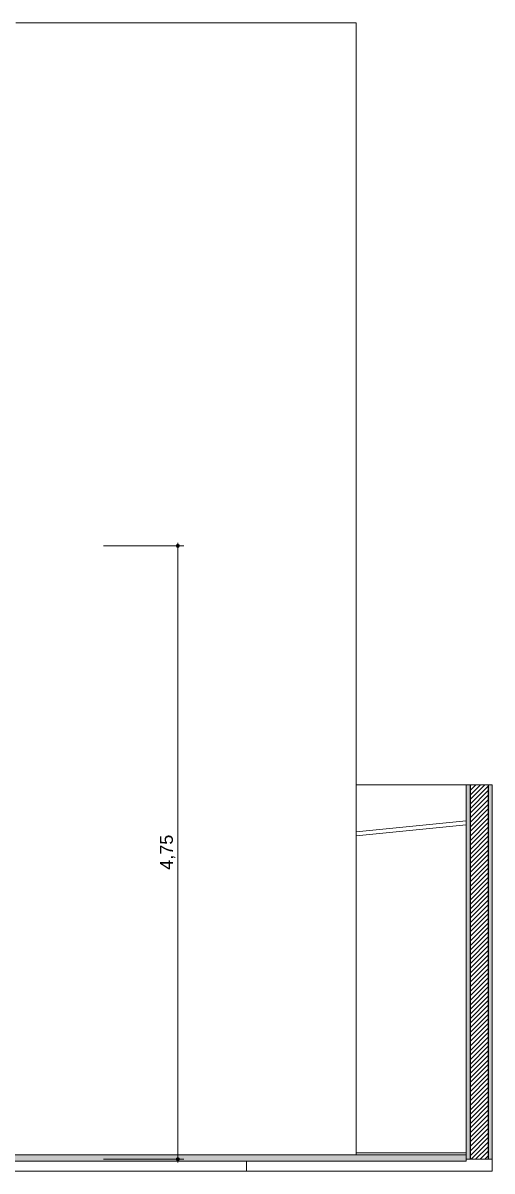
# Model space of a CAD drawing. Header units: metres. Extents: x -77 to 95, y 0 to 9.
# Drawn here: x 48.24 to 51.87, y -0.14 to 8.75 of the extents above; entities that cross this region are included whole.
import ezdxf

# ---------------------------------------------------------------- set-up
doc = ezdxf.new("R2010")
doc.units = ezdxf.units.M
doc.header["$MEASUREMENT"] = 0
for name, color, linetype in [('COTAS EXECUTIVO.EXEC', 7, 'Continuous'), ('PAREDE CONSTRUIR', 7, 'Continuous'), ('TERRENO.ARQ', 7, 'Continuous')]:
    doc.layers.add(name, color=color, linetype=linetype)
for name, color, linetype, lineweight, true_color in [('COTAS EXECUTIVO.EXEC_Caneta_No__25', 7, 'Continuous', 13, 0x982312), ('ESTRUTURA-COB.EST_Caneta_No__95', 7, 'Continuous', 0, 0xaeaeae), ('LAJES.EST_Caneta_No__95', 7, 'Continuous', 0, 0xaeaeae), ('PAREDE CONSTRUIR_Caneta_No__95', 7, 'Continuous', 0, 0xaeaeae), ('PILARES.EST_Caneta_No__95', 7, 'Continuous', 0, 0xaeaeae)]:
    doc.layers.add(name, color=color, linetype=linetype, lineweight=lineweight, true_color=true_color)
for name, color, linetype, lineweight in [('LAJES.EST_Caneta_No__241', 7, 'Continuous', 13), ('PAREDE CONSTRUIR_Caneta_No__241', 7, 'Continuous', 13), ('PAREDE CONSTRUIR_Caneta_No__3', 7, 'Continuous', 25), ('TERRENO.ARQ_Caneta_No__241', 7, 'Continuous', 13)]:
    doc.layers.add(name, color=color, linetype=linetype, lineweight=lineweight)
doc.styles.add('ESTILO_GERADO_1', font='arial.ttf')
doc.dimstyles.new('ESTILO_GERADO__4', dxfattribs={"dimtxt": 0.1, "dimasz": 0.0475, "dimexe": 0.18, "dimexo": 0.576106, "dimgap": 0, "dimtad": 1, "dimzin": 0, "dimdsep": 46, "dimtxsty": 'ESTILO_GERADO_1', "dimblk": 'ARROWHEAD_11', "dimblk1": 'ARROWHEAD_11', "dimblk2": 'ARROWHEAD_11', "dimcen": 0.09, "dimclrd": 256, "dimclre": 256, "dimclrt": 256, "dimadec": 0, "dimazin": 0, "dimtfac": 1, "dimtdec": 4, "dimtmove": 0, "dimatfit": 3, "dimfxl": 0, "dimtolj": 1, "dimtzin": 0, "dimarcsym": 0})

# ---------------------------------------------------------------- blocks, each defined once
blk = doc.blocks.new('*D19', base_point=(79.9763, 0))
at = {"layer": 'COTAS EXECUTIVO.EXEC_Caneta_No__25', "linetype": 'Continuous', "lineweight": 13, "true_color": 0x982312}
for points in [[(49.4307, 4.7), (49.4317, 4.6952), (49.4344, 4.6912), (49.4385, 4.6885), (49.4432, 4.6875), (49.448, 4.6885), (49.4521, 4.6912), (49.4548, 4.6952), (49.4557, 4.7), (49.4548, 4.7048), (49.4521, 4.7088), (49.448, 4.7115), (49.4432, 4.7125), (49.4385, 4.7115), (49.4344, 4.7088), (49.4317, 4.7048)], [(49.4307, -0.05), (49.4317, -0.0548), (49.4344, -0.0588), (49.4385, -0.0615), (49.4432, -0.0625), (49.448, -0.0615), (49.4521, -0.0588), (49.4548, -0.0548), (49.4557, -0.05), (49.4548, -0.0452), (49.4521, -0.0412), (49.448, -0.0385), (49.4432, -0.0375), (49.4385, -0.0385), (49.4344, -0.0412), (49.4317, -0.0452)]]:
    blk.add_hatch(color=24, dxfattribs=at).paths.add_polyline_path(points)
at = {"layer": 'COTAS EXECUTIVO.EXEC_Caneta_No__25', "color": 24, "linetype": 'Continuous', "lineweight": 13, "true_color": 0x982312}
for p, q in [((49.4432, 4.7125), (49.4432, 4.725)), ((49.4307, 4.7), (48.8671, 4.7)), ((49.4432, -0.0375), (49.4432, 4.6875)), ((49.4901, 4.7), (49.4557, 4.7)), ((49.4307, -0.05), (48.8671, -0.05)), ((49.4432, -0.075), (49.4432, -0.0625)), ((49.4901, -0.05), (49.4557, -0.05))]:
    blk.add_line(p, q, dxfattribs=at)
for centre in [(49.4432, 4.7), (49.4432, -0.05)]:
    blk.add_circle(centre, 0.0125, dxfattribs=at)
at = {"layer": 'COTAS EXECUTIVO.EXEC_Caneta_No__25', "color": 24, "lineweight": 13, "true_color": 0x982312, "insert": (49.4232, 2.1915), "char_height": 0.1, "attachment_point": 7, "rotation": 90, "style": 'ESTILO_GERADO_1'}
blk.add_mtext('\\A1;{\\pql;\\fArial|b0|i0|c0|p0;\\W1.000000;4,75}', dxfattribs=at)
blk = doc.blocks.new('ARROWHEAD_11')
at = {"color": 0, "linetype": 'Continuous', "lineweight": 0}
blk.add_line((0, 0), (-1, 0), dxfattribs=at)
at = {"color": 0, "linetype": 'Continuous', "lineweight": 0, "const_width": 0.25, "flags": 128}
blk.add_lwpolyline([(-0.125, 0, 1), (0.125, 0, 1)], format="xyb", close=True, dxfattribs=at)

msp = doc.modelspace()

# ---------------------------------------------------------------- hatches: boundary and pattern name
at = {"layer": 'PAREDE CONSTRUIR', "linetype": 'Continuous', "lineweight": 0, "true_color": 0xffffff}
for points in [[(51.6747, 2.85), (51.6747, -0.05), (51.7047, -0.05), (51.7047, 2.85)], [(51.8447, -0.05), (51.8747, -0.05), (51.8747, 2.85), (51.8447, 2.85)]]:
    msp.add_hatch(color=7, dxfattribs=at).paths.add_polyline_path(points)
at = {"layer": 'PAREDE CONSTRUIR', "linetype": 'Continuous', "lineweight": 0, "true_color": 0x000000}
h = msp.add_hatch(dxfattribs=at)
h.set_pattern_fill('common_brick_0003', color=18, style=0, pattern_type=2)
h.set_pattern_definition([(45, (79.976284, 4e-08), (-0.01767767, 0.01767767), [])])
h.paths.add_polyline_path([(51.7047, 2.85), (51.7047, -0.05), (51.8447, -0.05), (51.8447, 2.85)])
at = {"layer": 'TERRENO.ARQ', "linetype": 'Continuous', "lineweight": 0, "true_color": 0x8fbf7f}
msp.add_hatch(color=73, dxfattribs=at).paths.add_polyline_path([(23.3757, -0.015), (23.3757, -0.065), (51.6747, -0.065), (51.6747, -0.015)])

# ---------------------------------------------------------------- linework, layer by layer
at = {"layer": 'ESTRUTURA-COB.EST_Caneta_No__95', "color": 253, "linetype": 'Continuous', "lineweight": 0, "true_color": 0xaeaeae}
msp.add_line((50.8239, 2.4851), (51.6747, 2.5701), dxfattribs=at)
at = {"layer": 'LAJES.EST_Caneta_No__241', "color": 7, "linetype": 'Continuous', "lineweight": 13}
for p, q in [((49.9747, -0.1415), (49.9747, -0.065)), ((19.6757, -0.1415), (49.9747, -0.1415))]:
    msp.add_line(p, q, dxfattribs=at)
at = {"layer": 'LAJES.EST_Caneta_No__95', "color": 253, "linetype": 'Continuous', "lineweight": 0, "true_color": 0xaeaeae}
for p, q in [((51.8747, -0.1415), (51.8747, -0.05)), ((49.9747, -0.1415), (51.8747, -0.1415))]:
    msp.add_line(p, q, dxfattribs=at)
at = {"layer": 'PAREDE CONSTRUIR_Caneta_No__241', "color": 7, "linetype": 'Continuous', "lineweight": 13}
for p, q in [((51.6747, 2.85), (51.6747, -0.015)), ((51.8747, 2.85), (51.8747, -0.05)), ((51.6747, -0.015), (51.6747, -0.05))]:
    msp.add_line(p, q, dxfattribs=at)
at = {"layer": 'PAREDE CONSTRUIR_Caneta_No__241', "color": 7, "linetype": 'Continuous', "lineweight": 13, "flags": 128}
for points in [[(51.8747, 2.85), (51.8447, 2.85), (51.7047, 2.85), (51.6747, 2.85)], [(51.8747, -0.05), (51.8447, -0.05), (51.7047, -0.05), (51.6747, -0.05)]]:
    msp.add_lwpolyline(points, dxfattribs=at)
at = {"layer": 'PAREDE CONSTRUIR_Caneta_No__3', "color": 7, "linetype": 'Continuous', "lineweight": 25}
for p, q in [((51.7047, 2.85), (51.7047, -0.05)), ((51.8447, 2.85), (51.8447, -0.05))]:
    msp.add_line(p, q, dxfattribs=at)
at = {"layer": 'PAREDE CONSTRUIR_Caneta_No__95', "color": 253, "linetype": 'Continuous', "lineweight": 0, "true_color": 0xaeaeae}
for p, q in [((50.8239, 2.85), (51.6747, 2.85)), ((51.6747, 2.54), (50.8239, 2.4549)), ((51.6747, 0), (50.8239, 0))]:
    msp.add_line(p, q, dxfattribs=at)
at = {"layer": 'PILARES.EST_Caneta_No__95', "color": 253, "linetype": 'Continuous', "lineweight": 0, "true_color": 0xaeaeae}
for p, q in [((48.1903, 8.75), (48.2633, 8.75)), ((48.2633, 8.75), (48.3416, 8.75)), ((48.3416, 8.75), (48.425, 8.75)), ((48.425, 8.75), (48.513, 8.75)), ((48.513, 8.75), (48.6051, 8.75)), ((48.6051, 8.75), (48.7008, 8.75)), ((48.7008, 8.75), (48.7997, 8.75)), ((48.7997, 8.75), (48.9013, 8.75)), ((48.9013, 8.75), (49.0051, 8.75)), ((49.0051, 8.75), (49.1105, 8.75)), ((49.1105, 8.75), (49.2169, 8.75)), ((49.2169, 8.75), (49.3239, 8.75)), ((49.3239, 8.75), (49.4309, 8.75)), ((49.4309, 8.75), (49.5374, 8.75)), ((49.5374, 8.75), (49.6428, 8.75)), ((49.6428, 8.75), (49.7465, 8.75)), ((49.7465, 8.75), (49.8481, 8.75)), ((49.8481, 8.75), (49.9471, 8.75)), ((49.9471, 8.75), (50.0428, 8.75)), ((50.0428, 8.75), (50.1349, 8.75)), ((50.1349, 8.75), (50.2229, 8.75)), ((50.2229, 8.75), (50.3062, 8.75)), ((50.3062, 8.75), (50.3846, 8.75)), ((50.3846, 8.75), (50.4576, 8.75)), ((50.4576, 8.75), (50.5247, 8.75)), ((50.5247, 8.75), (50.5858, 8.75)), ((50.5858, 8.75), (50.6405, 8.75)), ((50.6405, 8.75), (50.6884, 8.75)), ((50.6884, 8.75), (50.7294, 8.75)), ((50.7294, 8.75), (50.7632, 8.75)), ((50.7632, 8.75), (50.7897, 8.75)), ((50.7897, 8.75), (50.8087, 8.75)), ((50.8087, 8.75), (50.8201, 8.75)), ((50.8201, 8.75), (50.8239, 8.75)), ((50.8239, 8.35), (50.8239, 8.75)), ((50.8239, 7.15), (50.8239, 8.35)), ((50.8239, 5.95), (50.8239, 7.15)), ((50.8239, 4.75), (50.8239, 5.95)), ((50.8239, 3.55), (50.8239, 4.75)), ((50.8239, 2.35), (50.8239, 3.55)), ((50.8239, 1.15), (50.8239, 2.35)), ((50.8239, -0.015), (50.8239, 1.15))]:
    msp.add_line(p, q, dxfattribs=at)
at = {"layer": 'TERRENO.ARQ_Caneta_No__241', "color": 7, "linetype": 'Continuous', "lineweight": 13}
for p, q in [((51.6747, -0.015), (23.3757, -0.015)), ((51.6747, -0.065), (23.3757, -0.065)), ((51.6747, -0.05), (51.6747, -0.065))]:
    msp.add_line(p, q, dxfattribs=at)

# ---------------------------------------------------------------- dimensions: what is measured, and where the dimension line sits
at = {"layer": 'COTAS EXECUTIVO.EXEC', "color": 24, "linetype": 'Continuous', "lineweight": 13, "true_color": 0x982312}
dim = msp.add_linear_dim(base=(49.4432, 4.7), p1=(48.6019, -0.05), p2=(47.1766, 4.7), angle=90, dimstyle='ESTILO_GERADO__4', dxfattribs=at)
dim.commit()
dim.dimension.update_dxf_attribs({"geometry": '*D19', "text_midpoint": (49.3732, 2.321), "dimtype": 160, "text_rotation": 90})

doc.saveas('drawing.dxf')
